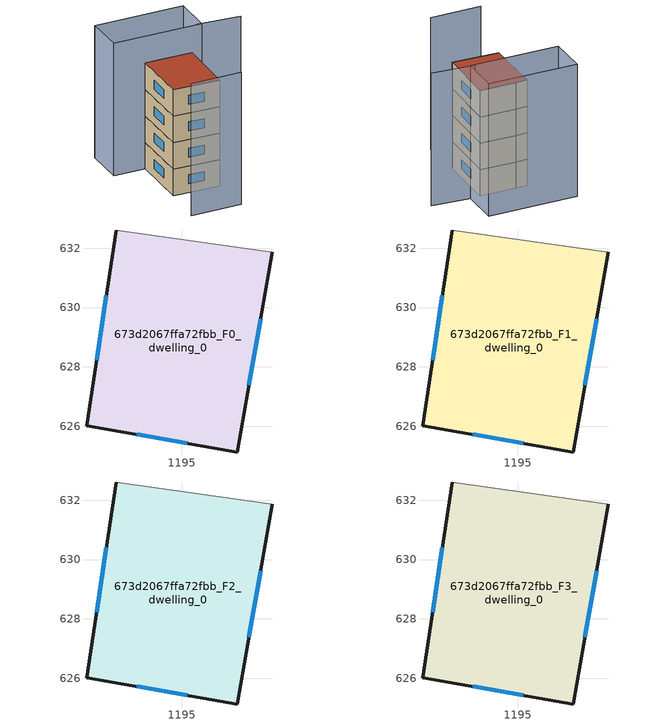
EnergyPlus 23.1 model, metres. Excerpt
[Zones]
673d2067ffa72fbb_F0_dwelling_0
 floor ground (EU_floor_Construction): 1198.05,631.86 1196.87,625.13 1191.8,626.02 1192.79,632.61 1194.1,632.42 z0
 wall outside (EU_wall_Construction): 1192.79,632.61 1191.8,626.02 1196.87,625.13 1198.05,631.86 z0:3
 wall adiabatic (EU_wall_Construction): 1198.05,631.86 1194.1,632.42 1192.79,632.61 z0:3
 window (EU_Window_Construction): 1197.26,627.38 1197.65,629.62 / 1193.49,625.73 1195.18,625.43 / 1192.46,630.42 1192.13,628.22 z1:2
673d2067ffa72fbb_F1_dwelling_0
 floor to 673d2067ffa72fbb_F0_dwelling_0 (EU_floor_Construction): 1198.05,631.86 1196.87,625.13 1191.8,626.02 1192.79,632.61 1194.1,632.42 z3
 wall outside (EU_wall_Construction): 1192.79,632.61 1191.8,626.02 1196.87,625.13 1198.05,631.86 z3:6
 wall adiabatic (EU_wall_Construction): 1198.05,631.86 1194.1,632.42 1192.79,632.61 z3:6
 window (EU_Window_Construction): 1197.26,627.38 1197.65,629.62 / 1193.49,625.73 1195.18,625.43 / 1192.46,630.42 1192.13,628.22 z4:5
673d2067ffa72fbb_F2_dwelling_0
 floor to 673d2067ffa72fbb_F1_dwelling_0 (EU_floor_Construction): 1198.05,631.86 1196.87,625.13 1191.8,626.02 1192.79,632.61 1194.1,632.42 z6
 wall outside (EU_wall_Construction): 1192.79,632.61 1191.8,626.02 1196.87,625.13 1198.05,631.86 z6:9
 wall adiabatic (EU_wall_Construction): 1198.05,631.86 1194.1,632.42 1192.79,632.61 z6:9
 window (EU_Window_Construction): 1197.26,627.38 1197.65,629.62 / 1193.49,625.73 1195.18,625.43 / 1192.46,630.42 1192.13,628.22 z7:8
673d2067ffa72fbb_F3_dwelling_0
 floor to 673d2067ffa72fbb_F2_dwelling_0 (EU_floor_Construction): 1198.05,631.86 1196.87,625.13 1191.8,626.02 1192.79,632.61 1194.1,632.42 z9
 wall outside (EU_wall_Construction): 1192.79,632.61 1191.8,626.02 1196.87,625.13 1198.05,631.86 z9:12
 wall adiabatic (EU_wall_Construction): 1198.05,631.86 1194.1,632.42 1192.79,632.61 z9:12
 window (EU_Window_Construction): 1197.26,627.38 1197.65,629.62 / 1193.49,625.73 1195.18,625.43 / 1192.46,630.42 1192.13,628.22 z10:11
 roof outside (EU_roof_Construction): 1196.87,625.13 1198.05,631.86 1194.1,632.42 1192.79,632.61 1191.8,626.02 z12
shading: 1190.77,621.27 1196.37,620.57 / 1203.24,630.78 1198.66,631.77 / 1199.75,635.95 1199.12,631.62 / 1199.12,631.62 1189.34,633.05 / 1189.34,633.05 1189.97,637.37 / 1189.97,637.37 1199.75,635.95 z0:15
[Building]
EU S2 Campaign: North Axis=0; Terrain=City; Solar Distribution=FullExterior
[Site:Location]
Bologna: Latitude=44.5; Longitude=11.25; Time Zone=1; Elevation=37
[SizingPeriod:WeatherFileDays]
AnnualSizingPeriod: Begin Month=1; Begin Day of Month=1; End Month=12; End Day of Month=31; Day of Week for Start Day=Monday; Use Weather File Daylight Saving Period=No; Use Weather File Rain and Snow Indicators=No
[MATERIAL]
EU_InternalMass_Material: Roughness=MediumRough; Thickness=0.1; Conductivity=1; Density=1800; Specific Heat=900; Thermal Absorptance=0.9; Solar Absorptance=0.7; Visible Absorptance=0.7
[MATERIAL:NOMASS] Roughness=MediumRough; Thermal Absorptance=0.9; Solar Absorptance=0.7; Visible Absorptance=0.7
Name | Thermal Resistance
EU_wall_NoMass | 0.937881
EU_roof_NoMass | 0.548572
EU_floor_NoMass | 0.71348
[WINDOWMATERIAL:SIMPLEGLAZINGSYSTEM]
EU_Window_SimpleGlazing: UFactor=4.25633; Solar Heat Gain Coefficient=0.85; Visible Transmittance=0.85
[CONSTRUCTION]
EU_wall_Construction: EU_wall_NoMass
EU_roof_Construction: EU_roof_NoMass
EU_floor_Construction: EU_floor_NoMass
EU_Window_Construction: EU_Window_SimpleGlazing
EU_InternalMass_Construction: EU_InternalMass_Material
[ZONE] Type=1; Multiplier=1; Ceiling Height=autocalculate; Volume=105.84; Floor Area=autocalculate; Part of Total Floor Area=Yes
673d2067ffa72fbb_F0_dwelling_0; 673d2067ffa72fbb_F1_dwelling_0; 673d2067ffa72fbb_F2_dwelling_0; 673d2067ffa72fbb_F3_dwelling_0
[INTERNALMASS] Construction=EU_InternalMass_Construction; Surface Area=35.2802
Name | Zone or ZoneList
673d2067ffa72fbb_F0_dwelling_0_EU_InternalMass | 673d2067ffa72fbb_F0_dwelling_0
673d2067ffa72fbb_F1_dwelling_0_EU_InternalMass | 673d2067ffa72fbb_F1_dwelling_0
673d2067ffa72fbb_F2_dwelling_0_EU_InternalMass | 673d2067ffa72fbb_F2_dwelling_0
673d2067ffa72fbb_F3_dwelling_0_EU_InternalMass | 673d2067ffa72fbb_F3_dwelling_0
[OTHEREQUIPMENT] Fuel Type=Electricity; Design Level Calculation Method=Watts/Area; Power per Zone Floor Area=1; Fraction Latent=0; Fraction Radiant=0; Fraction Lost=0; Carbon Dioxide Generation Rate=0; EndUse Subcategory=EU_Step8_InternalGains
Name | Zone or ZoneList or Space or SpaceList | Schedule
EU_Step8_InternalGain_673d2067ffa72fbb_F0_dwelling_0_f000 | 673d2067ffa72fbb_F0_dwelling_0 | EU_Step8_GainSchedule_673d2067ffa72fbb_F0_dwelling_0_f000
EU_Step8_InternalGain_673d2067ffa72fbb_F1_dwelling_0_f000 | 673d2067ffa72fbb_F1_dwelling_0 | EU_Step8_GainSchedule_673d2067ffa72fbb_F1_dwelling_0_f000
EU_Step8_InternalGain_673d2067ffa72fbb_F2_dwelling_0_f000 | 673d2067ffa72fbb_F2_dwelling_0 | EU_Step8_GainSchedule_673d2067ffa72fbb_F2_dwelling_0_f000
EU_Step8_InternalGain_673d2067ffa72fbb_F3_dwelling_0_f000 | 673d2067ffa72fbb_F3_dwelling_0 | EU_Step8_GainSchedule_673d2067ffa72fbb_F3_dwelling_0_f000
[ZONEVENTILATION:DESIGNFLOWRATE] Schedule=EU_AlwaysOn; Design Flow Rate Calculation Method=AirChanges/Hour; Air Changes per Hour=0.687892; Ventilation Type=Natural; Fan Pressure Rise=0; Fan Total Efficiency=1; Constant Term Coefficient=1; Temperature Term Coefficient=0; Velocity Term Coefficient=0; Velocity Squared Term Coefficient=0; Minimum Indoor Temperature=-100; Maximum Indoor Temperature=100; Delta Temperature=-100; Minimum Outdoor Temperature=-100; Maximum Outdoor Temperature=100; Maximum Wind Speed=40
Name | Zone or ZoneList or Space or SpaceList
EU_ConstantAir_673d2067ffa72fbb_F0_dwelling_0 | 673d2067ffa72fbb_F0_dwelling_0
EU_ConstantAir_673d2067ffa72fbb_F1_dwelling_0 | 673d2067ffa72fbb_F1_dwelling_0
EU_ConstantAir_673d2067ffa72fbb_F2_dwelling_0 | 673d2067ffa72fbb_F2_dwelling_0
EU_ConstantAir_673d2067ffa72fbb_F3_dwelling_0 | 673d2067ffa72fbb_F3_dwelling_0
[HVACTEMPLATE:THERMOSTAT] Constant Heating Setpoint=20; Constant Cooling Setpoint=50
EU_HeatOnly_673d2067ffa72fbb_F0_dwelling_0; EU_HeatOnly_673d2067ffa72fbb_F1_dwelling_0; EU_HeatOnly_673d2067ffa72fbb_F2_dwelling_0; EU_HeatOnly_673d2067ffa72fbb_F3_dwelling_0
[HVACTEMPLATE:ZONE:IDEALLOADSAIRSYSTEM] System Availability Schedule=EU_AlwaysOn; Maximum Heating Supply Air Temperature=50; Minimum Cooling Supply Air Temperature=13; Maximum Heating Supply Air Humidity Ratio=0.0156; Minimum Cooling Supply Air Humidity Ratio=0.0077; Heating Limit=NoLimit; Cooling Limit=NoLimit; Heating Availability Schedule=EU_AlwaysOn; Cooling Availability Schedule=EU_CoolingOff; Dehumidification Control Type=ConstantSensibleHeatRatio; Cooling Sensible Heat Ratio=0.7; Dehumidification Setpoint=60; Humidification Control Type=None; Humidification Setpoint=30; Outdoor Air Method=None; Outdoor Air Flow Rate per Person=0.00944; Outdoor Air Flow Rate per Zone Floor Area=0; Outdoor Air Flow Rate per Zone=0; Demand Controlled Ventilation Type=None; Outdoor Air Economizer Type=NoEconomizer; Heat Recovery Type=None; Sensible Heat Recovery Effectiveness=0.7; Latent Heat Recovery Effectiveness=0.65
Name | Template Thermostat
673d2067ffa72fbb_F0_dwelling_0 | EU_HeatOnly_673d2067ffa72fbb_F0_dwelling_0
673d2067ffa72fbb_F1_dwelling_0 | EU_HeatOnly_673d2067ffa72fbb_F1_dwelling_0
673d2067ffa72fbb_F2_dwelling_0 | EU_HeatOnly_673d2067ffa72fbb_F2_dwelling_0
673d2067ffa72fbb_F3_dwelling_0 | EU_HeatOnly_673d2067ffa72fbb_F3_dwelling_0
[SIZING:ZONE] Zone Cooling Design Supply Air Temperature Input Method=SupplyAirTemperature; Zone Cooling Design Supply Air Temperature=13; Zone Heating Design Supply Air Temperature Input Method=SupplyAirTemperature; Zone Heating Design Supply Air Temperature=50; Zone Cooling Design Supply Air Humidity Ratio=0.008; Zone Heating Design Supply Air Humidity Ratio=0.008; Cooling Design Air Flow Method=DesignDay; Cooling Design Air Flow Rate=0; Cooling Minimum Air Flow per Zone Floor Area=0.000762; Cooling Minimum Air Flow=0; Cooling Minimum Air Flow Fraction=0.2; Heating Design Air Flow Method=DesignDay; Heating Design Air Flow Rate=0; Heating Maximum Air Flow per Zone Floor Area=0.002032; Heating Maximum Air Flow=0.141576; Heating Maximum Air Flow Fraction=0.3; Account for Dedicated Outdoor Air System=No; Dedicated Outdoor Air System Control Strategy=NeutralSupplyAir; Dedicated Outdoor Air Low Setpoint Temperature for Design=autosize; Dedicated Outdoor Air High Setpoint Temperature for Design=autosize; Zone Load Sizing Method=Sensible Load Only No Latent Load; Zone Latent Cooling Design Supply Air Humidity Ratio Input Method=HumidityRatioDifference; Zone Cooling Design Supply Air Humidity Ratio Difference=0.005; Zone Latent Heating Design Supply Air Humidity Ratio Input Method=HumidityRatioDifference; Zone Humidification Design Supply Air Humidity Ratio Difference=0.005
673d2067ffa72fbb_F0_dwelling_0; 673d2067ffa72fbb_F1_dwelling_0; 673d2067ffa72fbb_F2_dwelling_0; 673d2067ffa72fbb_F3_dwelling_0
[SCHEDULE:CONSTANT]
Name | Hourly Value
EU_AlwaysOn | 1
EU_CoolingOff | 0
[SCHEDULE:FILE] Column Number=1; Rows to Skip at Top=0; Number of Hours of Data=8760; Column Separator=Comma; Interpolate to Timestep=No; Minutes per Item=60; Adjust Schedule for Daylight Savings=Yes
Name | File
EU_Step8_GainSchedule_673d2067ffa72fbb_F0_dwelling_0_f000 | ../../schedules/673d2067ffa72fbb/673d2067ffa72fbb_F0_dwelling_0_f000_gain.csv
EU_Step8_GainSchedule_673d2067ffa72fbb_F1_dwelling_0_f000 | ../../schedules/673d2067ffa72fbb/673d2067ffa72fbb_F1_dwelling_0_f000_gain.csv
EU_Step8_GainSchedule_673d2067ffa72fbb_F2_dwelling_0_f000 | ../../schedules/673d2067ffa72fbb/673d2067ffa72fbb_F2_dwelling_0_f000_gain.csv
EU_Step8_GainSchedule_673d2067ffa72fbb_F3_dwelling_0_f000 | ../../schedules/673d2067ffa72fbb/673d2067ffa72fbb_F3_dwelling_0_f000_gain.csv
